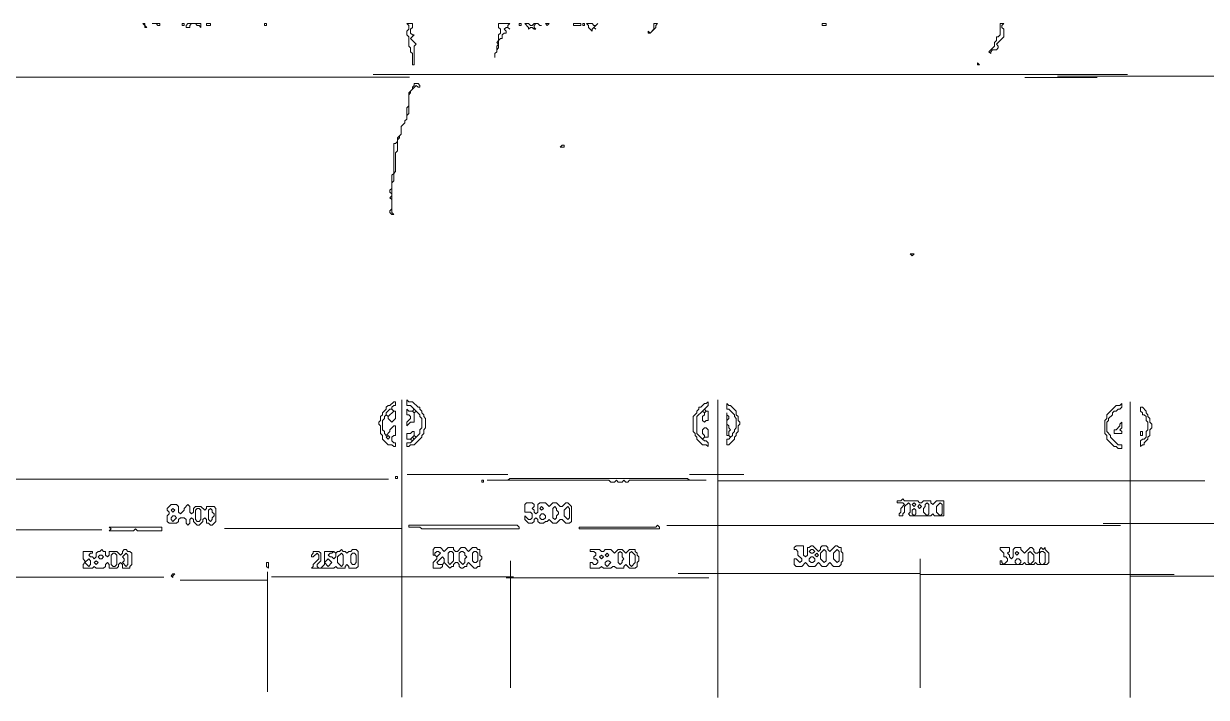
# Model space of a CAD drawing. Extents: x 12 to 2459, y 13 to 1740.
# Drawn here: x 523 to 1155, y 1380 to 1740 of the extents above; entities that cross this region are included whole.
import ezdxf

# ---------------------------------------------------------------- set-up
doc = ezdxf.new("R2010")
doc.units = 0
doc.layers.add('TRACE_STRAIGHT', color=5, linetype='Continuous', lineweight=0)
doc.layers.add('TRACE_TEXT_SYMBOL', color=6, linetype='Continuous', lineweight=0)

msp = doc.modelspace()

# ---------------------------------------------------------------- linework, layer by layer
at = {"layer": 'TRACE_STRAIGHT', "color": 5}
for p, q in [((710, 1712.89), (1113, 1712.89)), ((215.6, 1711.45), (618, 1711.45)), ((578.12, 1711.34), (729.38, 1711.34)), ((1058.14, 1711.23), (1096.88, 1711.23)), ((1075.63, 1711.87), (1355, 1711.87)), ((725.37, 1539), (725.37, 1380.12)), ((894.25, 1539), (894.25, 1380)), ((1114.52, 1538), (1114.52, 1380)), ((728.12, 1499.05), (781.89, 1499.05)), ((879, 1499), (908, 1499)), ((480, 1496.58), (718.13, 1496.58)), ((894.25, 1495.62), (1154.4, 1495.62)), ((1100, 1472.81), (1699, 1472.81)), ((479, 1469.5), (565, 1469.5)), ((630.62, 1470.19), (725.37, 1470.19)), ((867, 1471.8), (1109.38, 1471.8)), ((1002.33, 1454), (1002.33, 1385.12)), ((783.37, 1453), (783.37, 1385)), ((480, 1444.26), (598.13, 1444.26)), ((606.87, 1442.55), (653.49, 1442.55)), ((653.49, 1447), (653.49, 1383)), ((655.64, 1444.45), (785, 1444.45)), ((781, 1443.79), (889.38, 1443.79)), ((873, 1446.19), (1002.33, 1446.19)), ((1002.33, 1445.68), (1138, 1445.68)), ((1114.52, 1444.74), (1219.35, 1444.74))]:
    msp.add_line(p, q, dxfattribs=at)
at = {"layer": 'TRACE_TEXT_SYMBOL', "color": 6}
for points in [[(587, 1740), (588, 1739), (588, 1738), (589, 1738), (588, 1739), (588, 1740)], [(592, 1740), (594, 1740), (595, 1739), (596, 1739), (596, 1740)], [(608, 1740), (609, 1740), (609, 1739), (608, 1739)], [(611, 1740), (610, 1739), (610, 1738), (612, 1738), (612, 1739), (613, 1740), (615, 1740), (616, 1739), (617, 1739), (618, 1738), (618, 1740)], [(621, 1740), (623, 1740), (623, 1739), (621, 1739)], [(652, 1740), (653, 1740), (653, 1739), (652, 1739)], [(728, 1740), (729, 1739), (729, 1737), (728, 1736), (728, 1734), (729, 1733), (729, 1728), (730, 1727), (730, 1725), (731, 1724), (731, 1718), (732, 1718), (732, 1728), (733, 1729), (730, 1732), (732, 1734), (731, 1734), (730, 1735), (730, 1737), (731, 1738), (731, 1740)], [(777, 1740), (777, 1738), (778, 1737), (778, 1735), (777, 1734), (777, 1731), (776, 1730), (777, 1729), (776, 1728), (776, 1725), (775, 1724), (775, 1722), (775, 1724), (776, 1725), (776, 1726), (777, 1727), (777, 1731), (778, 1732), (779, 1732), (779, 1734), (780, 1735), (781, 1735), (781, 1736), (780, 1737), (781, 1738), (782, 1738), (783, 1737), (782, 1738), (782, 1739), (783, 1740)], [(788, 1740), (789, 1740), (789, 1739), (788, 1739)], [(791, 1740), (793, 1738), (793, 1737), (794, 1738), (795, 1738), (796, 1737), (797, 1737), (796, 1738), (796, 1739), (797, 1740), (798, 1740), (799, 1739), (800, 1739), (799, 1739), (798, 1740), (796, 1740), (795, 1739), (794, 1739), (793, 1740)], [(802, 1740), (803, 1739), (804, 1740)], [(817, 1740), (821, 1740), (821, 1739), (817, 1739)], [(822, 1740), (823, 1740), (823, 1739), (822, 1739)], [(824, 1740), (825, 1739), (825, 1738), (827, 1736), (827, 1737), (828, 1738), (829, 1737), (828, 1738), (830, 1740), (829, 1739), (828, 1739), (827, 1740)], [(860, 1740), (860, 1737), (858, 1735), (857, 1736), (857, 1735), (858, 1735), (861, 1738), (861, 1739), (862, 1740)], [(950, 1740), (952, 1740), (952, 1739), (950, 1739)], [(1045, 1740), (1045, 1734), (1044, 1733), (1043, 1733), (1043, 1731), (1042, 1730), (1042, 1728), (1039, 1725), (1040, 1724), (1040, 1725), (1041, 1726), (1043, 1726), (1044, 1727), (1044, 1728), (1043, 1729), (1047, 1733), (1047, 1737), (1046, 1738), (1046, 1739), (1047, 1740)], [(1033, 1719), (1033, 1718), (1034, 1718)], [(732, 1708), (732, 1707), (731, 1706), (731, 1705), (729, 1703), (729, 1696), (728, 1695), (728, 1689), (727, 1688), (727, 1687), (725, 1685), (725, 1681), (723, 1679), (723, 1677), (722, 1676), (721, 1676), (721, 1660), (720, 1659), (720, 1652), (719, 1651), (719, 1650), (720, 1649), (720, 1648), (719, 1647), (720, 1646), (720, 1641), (719, 1640), (719, 1639), (720, 1638), (721, 1638), (720, 1639), (720, 1655), (721, 1656), (721, 1660), (722, 1661), (722, 1671), (723, 1672), (723, 1678), (724, 1679), (724, 1680), (725, 1681), (725, 1685), (727, 1687), (727, 1688), (728, 1689), (728, 1691), (729, 1692), (729, 1702), (730, 1703), (730, 1704), (733, 1707), (734, 1706), (735, 1706), (735, 1707), (734, 1708)], [(811, 1675), (810, 1674), (812, 1674), (812, 1675)], [(997, 1617), (998, 1616), (999, 1617)], [(721, 1538), (719, 1536), (718, 1536), (717, 1535), (717, 1534), (715, 1532), (715, 1531), (714, 1530), (714, 1528), (713, 1527), (713, 1526), (714, 1525), (714, 1521), (715, 1520), (715, 1518), (718, 1515), (720, 1515), (721, 1514), (722, 1514), (722, 1516), (721, 1516), (720, 1517), (720, 1519), (721, 1520), (722, 1520), (722, 1525), (721, 1525), (719, 1523), (719, 1522), (717, 1520), (716, 1521), (716, 1522), (715, 1523), (715, 1528), (716, 1529), (716, 1530), (717, 1531), (718, 1530), (718, 1529), (720, 1527), (722, 1529), (722, 1533), (721, 1533), (720, 1534), (720, 1535), (721, 1536), (722, 1536), (722, 1538)], [(728, 1539), (728, 1536), (730, 1536), (732, 1534), (731, 1533), (729, 1533), (728, 1534), (728, 1531), (729, 1531), (730, 1530), (730, 1529), (728, 1527), (728, 1525), (730, 1527), (732, 1527), (732, 1532), (733, 1533), (735, 1531), (735, 1530), (736, 1529), (736, 1524), (735, 1523), (735, 1521), (733, 1519), (732, 1520), (732, 1522), (731, 1522), (730, 1521), (728, 1521), (728, 1518), (730, 1518), (731, 1517), (730, 1516), (728, 1516), (728, 1514), (729, 1514), (730, 1515), (732, 1515), (736, 1519), (736, 1520), (737, 1521), (737, 1523), (738, 1524), (738, 1529), (737, 1530), (737, 1531), (736, 1532), (736, 1533), (735, 1534), (735, 1535), (734, 1535), (731, 1538), (729, 1538)], [(889, 1538), (888, 1537), (887, 1537), (885, 1535), (884, 1535), (884, 1534), (883, 1533), (883, 1532), (881, 1530), (881, 1522), (882, 1521), (882, 1520), (883, 1519), (883, 1518), (886, 1515), (888, 1515), (889, 1514), (889, 1516), (888, 1517), (887, 1517), (886, 1518), (887, 1519), (889, 1519), (889, 1523), (888, 1524), (887, 1524), (886, 1523), (886, 1521), (887, 1520), (887, 1519), (886, 1518), (883, 1521), (883, 1530), (886, 1533), (887, 1532), (887, 1531), (886, 1530), (886, 1528), (887, 1527), (888, 1528), (889, 1528), (889, 1533), (888, 1533), (887, 1534), (889, 1536)], [(899, 1537), (899, 1534), (900, 1534), (903, 1531), (903, 1530), (904, 1529), (904, 1524), (903, 1523), (903, 1522), (902, 1521), (902, 1520), (901, 1519), (900, 1520), (900, 1522), (901, 1523), (900, 1524), (900, 1525), (899, 1526), (899, 1528), (900, 1529), (900, 1530), (899, 1531), (899, 1532), (899, 1520), (900, 1520), (901, 1519), (900, 1518), (899, 1518), (899, 1515), (900, 1515), (903, 1518), (903, 1519), (904, 1520), (904, 1521), (905, 1522), (905, 1525), (906, 1526), (906, 1527), (905, 1528), (905, 1530), (904, 1531), (904, 1533), (901, 1536), (900, 1536)], [(1110, 1537), (1109, 1536), (1107, 1536), (1102, 1531), (1102, 1529), (1101, 1528), (1101, 1521), (1102, 1520), (1102, 1518), (1106, 1514), (1107, 1514), (1108, 1513), (1110, 1513), (1110, 1515), (1108, 1515), (1104, 1519), (1104, 1520), (1102, 1522), (1102, 1527), (1103, 1528), (1103, 1529), (1105, 1531), (1105, 1532), (1106, 1533), (1107, 1533), (1108, 1534), (1109, 1534), (1110, 1535)], [(719, 1534), (720, 1534), (721, 1533), (718, 1530), (717, 1531), (717, 1532)], [(731, 1533), (732, 1534), (733, 1533), (732, 1532)], [(886, 1533), (887, 1534), (888, 1533), (887, 1532)], [(1120, 1535), (1120, 1533), (1121, 1532), (1121, 1531), (1122, 1531), (1123, 1530), (1123, 1528), (1124, 1527), (1124, 1523), (1123, 1522), (1123, 1519), (1122, 1518), (1121, 1518), (1120, 1517), (1120, 1514), (1121, 1515), (1122, 1515), (1122, 1516), (1124, 1518), (1124, 1519), (1125, 1520), (1125, 1523), (1126, 1524), (1126, 1526), (1125, 1527), (1125, 1529), (1124, 1530), (1124, 1531), (1123, 1532), (1123, 1533), (1121, 1535)], [(1110, 1527), (1109, 1526), (1109, 1525), (1107, 1523), (1106, 1523), (1106, 1521), (1110, 1521), (1110, 1522), (1109, 1523), (1110, 1524)], [(717, 1519), (718, 1520), (719, 1519), (718, 1518)], [(730, 1518), (731, 1519), (732, 1518), (731, 1517)], [(731, 1519), (732, 1520), (733, 1519), (732, 1518)], [(1120, 1522), (1121, 1522), (1121, 1520), (1120, 1520)], [(722, 1498), (723, 1498), (723, 1497), (722, 1497)], [(768, 1496), (769, 1496), (769, 1495), (768, 1495)], [(783, 1497), (782, 1496), (771, 1496), (836, 1496), (837, 1495), (839, 1495), (840, 1496), (841, 1495), (843, 1495), (844, 1496), (845, 1495), (846, 1495), (847, 1496), (888, 1496), (879, 1496), (878, 1497)], [(993, 1486), (992, 1485), (990, 1485), (990, 1484), (993, 1484), (994, 1483), (992, 1481), (992, 1479), (991, 1478), (991, 1477), (993, 1477), (993, 1478), (994, 1479), (994, 1482), (996, 1484), (997, 1483), (997, 1479), (996, 1478), (997, 1477), (1008, 1477), (1009, 1478), (1010, 1477), (1015, 1477), (1015, 1485), (1011, 1485), (1009, 1483), (1008, 1484), (1008, 1485), (1004, 1485), (1003, 1484), (1002, 1484), (1001, 1485), (994, 1485)], [(602, 1483), (600, 1481), (600, 1480), (601, 1479), (601, 1478), (600, 1477), (600, 1474), (601, 1473), (605, 1473), (606, 1474), (606, 1475), (607, 1476), (609, 1476), (610, 1475), (610, 1473), (611, 1472), (612, 1473), (612, 1475), (613, 1476), (614, 1475), (614, 1474), (616, 1472), (617, 1472), (619, 1474), (619, 1475), (620, 1476), (621, 1475), (621, 1473), (622, 1473), (623, 1472), (624, 1472), (626, 1474), (626, 1481), (625, 1482), (621, 1482), (621, 1481), (620, 1480), (618, 1482), (615, 1482), (614, 1481), (614, 1479), (613, 1478), (612, 1479), (612, 1482), (611, 1483), (609, 1481), (609, 1480), (607, 1478), (606, 1479), (606, 1482), (605, 1483)], [(602, 1480), (603, 1481), (604, 1480), (603, 1479)], [(615, 1480), (616, 1481), (617, 1481), (618, 1480), (618, 1475), (617, 1474), (616, 1474), (615, 1475)], [(622, 1480), (623, 1481), (624, 1480), (624, 1479), (625, 1478), (625, 1477), (624, 1476), (624, 1475), (623, 1474), (622, 1475)], [(792, 1484), (791, 1483), (791, 1479), (794, 1479), (795, 1478), (795, 1476), (794, 1475), (793, 1475), (791, 1477), (791, 1475), (793, 1473), (795, 1473), (796, 1474), (796, 1475), (797, 1476), (798, 1475), (798, 1474), (799, 1473), (801, 1473), (802, 1474), (803, 1474), (804, 1475), (806, 1473), (808, 1473), (810, 1475), (811, 1475), (813, 1473), (815, 1473), (816, 1474), (816, 1482), (814, 1484), (813, 1484), (811, 1482), (810, 1482), (808, 1484), (806, 1484), (804, 1482), (802, 1484), (799, 1484), (798, 1483), (798, 1479), (797, 1478), (796, 1479), (796, 1480), (795, 1481), (796, 1482), (796, 1483), (795, 1484)], [(799, 1481), (800, 1482), (801, 1481), (800, 1480)], [(806, 1481), (807, 1482), (808, 1481), (808, 1480), (809, 1479), (809, 1478), (808, 1477), (808, 1476), (807, 1475), (806, 1476)], [(814, 1482), (815, 1481), (815, 1476), (814, 1475), (812, 1477), (812, 1480)], [(998, 1483), (999, 1484), (1000, 1483), (999, 1482)], [(998, 1480), (999, 1481), (1000, 1480), (1000, 1478), (999, 1477), (998, 1478)], [(1001, 1482), (1002, 1483), (1003, 1482), (1002, 1481)], [(1005, 1483), (1006, 1484), (1007, 1483), (1007, 1478), (1006, 1477), (1004, 1479), (1004, 1481), (1005, 1482)], [(1013, 1484), (1014, 1483), (1014, 1478), (1013, 1477), (1011, 1479), (1011, 1482)], [(602, 1476), (603, 1477), (604, 1477), (605, 1476), (603, 1474), (602, 1475)], [(799, 1477), (800, 1478), (801, 1478), (802, 1477), (802, 1476), (801, 1475), (800, 1475), (799, 1476)], [(569, 1471), (570, 1470), (569, 1469), (582, 1469), (583, 1470), (584, 1469), (597, 1469), (597, 1471)], [(729, 1472), (729, 1471), (735, 1471), (736, 1470), (788, 1470), (788, 1471), (787, 1472)], [(862, 1472), (861, 1471), (820, 1471), (820, 1470), (863, 1470), (863, 1471)], [(743, 1460), (742, 1459), (742, 1456), (743, 1456), (744, 1455), (744, 1454), (742, 1452), (742, 1449), (746, 1449), (747, 1450), (747, 1451), (748, 1452), (751, 1449), (752, 1450), (753, 1450), (753, 1451), (754, 1452), (755, 1452), (756, 1451), (756, 1450), (757, 1449), (758, 1449), (759, 1450), (760, 1450), (760, 1451), (761, 1452), (764, 1449), (765, 1449), (766, 1450), (767, 1450), (767, 1453), (768, 1454), (768, 1455), (767, 1456), (767, 1459), (766, 1459), (765, 1460), (763, 1460), (761, 1458), (759, 1460), (757, 1460), (755, 1458), (754, 1458), (753, 1459), (753, 1460), (750, 1460), (748, 1458), (746, 1460)], [(936, 1461), (935, 1460), (935, 1459), (936, 1459), (937, 1458), (937, 1456), (939, 1454), (939, 1453), (938, 1452), (936, 1454), (935, 1454), (935, 1451), (936, 1450), (939, 1450), (941, 1452), (943, 1450), (946, 1450), (948, 1452), (950, 1450), (952, 1450), (954, 1452), (956, 1450), (959, 1450), (960, 1451), (960, 1452), (961, 1453), (961, 1457), (960, 1458), (960, 1460), (959, 1460), (958, 1461), (957, 1461), (954, 1458), (953, 1459), (953, 1460), (952, 1461), (950, 1461), (949, 1460), (949, 1459), (948, 1458), (945, 1461), (944, 1461), (943, 1460), (942, 1460), (942, 1456), (941, 1455), (940, 1456), (940, 1461)], [(1045, 1460), (1045, 1459), (1047, 1457), (1047, 1455), (1048, 1455), (1049, 1454), (1049, 1453), (1047, 1451), (1046, 1452), (1046, 1453), (1045, 1453), (1045, 1451), (1057, 1451), (1058, 1452), (1059, 1451), (1063, 1451), (1064, 1452), (1065, 1451), (1070, 1451), (1071, 1452), (1071, 1457), (1069, 1459), (1069, 1460), (1068, 1459), (1067, 1460), (1066, 1459), (1066, 1458), (1065, 1457), (1064, 1457), (1063, 1458), (1063, 1459), (1062, 1460), (1061, 1460), (1058, 1457), (1056, 1459), (1056, 1460), (1053, 1460), (1052, 1459), (1052, 1455), (1051, 1454), (1050, 1455), (1050, 1456), (1049, 1457), (1050, 1458), (1050, 1460)], [(565, 1459), (564, 1458), (563, 1458), (562, 1457), (562, 1455), (561, 1454), (560, 1455), (559, 1455), (558, 1456), (559, 1457), (560, 1457), (560, 1458), (555, 1458), (555, 1454), (556, 1453), (556, 1452), (555, 1451), (555, 1449), (560, 1449), (561, 1450), (562, 1449), (566, 1449), (567, 1450), (567, 1451), (568, 1452), (569, 1451), (569, 1449), (573, 1449), (574, 1450), (574, 1451), (575, 1452), (576, 1451), (576, 1449), (580, 1449), (580, 1450), (581, 1451), (581, 1457), (580, 1458), (579, 1458), (578, 1459), (577, 1459), (576, 1458), (576, 1457), (575, 1456), (573, 1458), (569, 1458), (569, 1456), (568, 1455), (567, 1456), (567, 1458), (566, 1458)], [(558, 1454), (559, 1453), (559, 1451), (558, 1450), (556, 1452)], [(563, 1455), (564, 1456), (565, 1456), (566, 1455), (565, 1454), (564, 1454)], [(570, 1456), (571, 1457), (572, 1457), (573, 1456), (573, 1451), (572, 1450), (571, 1450), (570, 1451)], [(578, 1457), (579, 1456), (579, 1451), (578, 1450), (576, 1452), (577, 1453), (577, 1454), (576, 1455)], [(693, 1459), (692, 1458), (691, 1458), (690, 1457), (689, 1458), (684, 1458), (684, 1451), (682, 1449), (681, 1449), (680, 1450), (680, 1451), (682, 1453), (682, 1457), (681, 1458), (678, 1458), (678, 1457), (677, 1456), (677, 1455), (678, 1455), (680, 1457), (681, 1456), (681, 1454), (678, 1451), (678, 1450), (677, 1449), (689, 1449), (690, 1450), (691, 1449), (695, 1449), (695, 1450), (696, 1451), (697, 1450), (697, 1449), (701, 1449), (702, 1450), (702, 1458), (701, 1459), (699, 1459), (698, 1458), (697, 1458), (696, 1457), (695, 1458), (694, 1458)], [(686, 1454), (688, 1452), (686, 1450), (684, 1452)], [(688, 1457), (689, 1458), (690, 1457), (690, 1455), (689, 1454), (688, 1455), (687, 1455), (686, 1456), (687, 1457)], [(693, 1457), (694, 1456), (694, 1451), (693, 1450), (691, 1452), (691, 1455)], [(698, 1456), (699, 1457), (700, 1457), (701, 1456), (701, 1452), (700, 1451), (699, 1451), (698, 1452)], [(743, 1457), (744, 1458), (745, 1458), (746, 1457), (744, 1455), (743, 1456)], [(747, 1455), (748, 1454), (748, 1452), (747, 1451), (745, 1451), (744, 1452)], [(750, 1457), (751, 1458), (752, 1458), (753, 1457), (753, 1453), (751, 1451), (750, 1452)], [(756, 1457), (757, 1458), (758, 1458), (759, 1457), (759, 1456), (760, 1455), (759, 1454), (759, 1452), (758, 1451), (756, 1453)], [(763, 1457), (764, 1458), (765, 1458), (766, 1457), (766, 1453), (765, 1452), (764, 1452), (763, 1453)], [(826, 1459), (826, 1458), (828, 1458), (829, 1457), (829, 1456), (828, 1455), (828, 1454), (829, 1454), (830, 1453), (830, 1452), (829, 1451), (828, 1451), (827, 1452), (826, 1452), (826, 1449), (831, 1449), (832, 1450), (833, 1449), (837, 1449), (838, 1450), (839, 1450), (840, 1449), (844, 1449), (844, 1450), (845, 1451), (847, 1449), (850, 1449), (851, 1450), (851, 1452), (852, 1453), (852, 1455), (851, 1456), (851, 1457), (850, 1458), (850, 1459), (847, 1459), (845, 1457), (843, 1459), (841, 1459), (839, 1457), (837, 1459), (834, 1459), (833, 1458), (832, 1458), (831, 1459)], [(831, 1455), (832, 1456), (833, 1455), (832, 1454)], [(834, 1456), (835, 1457), (836, 1456), (835, 1455)], [(841, 1457), (842, 1458), (843, 1457), (843, 1455), (844, 1454), (843, 1453), (843, 1452), (842, 1451), (841, 1452)], [(847, 1457), (848, 1458), (850, 1456), (850, 1452), (848, 1450), (847, 1451)], [(943, 1458), (944, 1459), (945, 1459), (946, 1458), (945, 1457), (944, 1457)], [(943, 1454), (944, 1455), (945, 1455), (946, 1454), (946, 1453), (945, 1452), (944, 1452), (943, 1453)], [(946, 1456), (947, 1457), (948, 1456), (947, 1455)], [(951, 1459), (952, 1458), (952, 1453), (951, 1452), (949, 1454), (949, 1457)], [(958, 1459), (959, 1458), (959, 1453), (958, 1452), (956, 1454), (956, 1457)], [(1053, 1457), (1054, 1458), (1055, 1457), (1054, 1456)], [(1053, 1453), (1054, 1454), (1055, 1454), (1056, 1453), (1056, 1452), (1055, 1451), (1054, 1451), (1053, 1452)], [(1060, 1457), (1061, 1458), (1063, 1456), (1063, 1453), (1061, 1451), (1060, 1452)], [(1066, 1457), (1067, 1458), (1068, 1458), (1069, 1457), (1069, 1452), (1068, 1451), (1067, 1451), (1066, 1452)], [(561, 1452), (562, 1453), (563, 1452), (562, 1451)], [(653, 1452), (653, 1450), (654, 1449), (654, 1452)], [(834, 1452), (835, 1453), (836, 1453), (837, 1452), (835, 1450), (834, 1451)], [(603, 1446), (602, 1445), (603, 1444), (603, 1445), (604, 1446)]]:
    msp.add_lwpolyline(points, close=True, dxfattribs=at)

doc.saveas('drawing.dxf')
